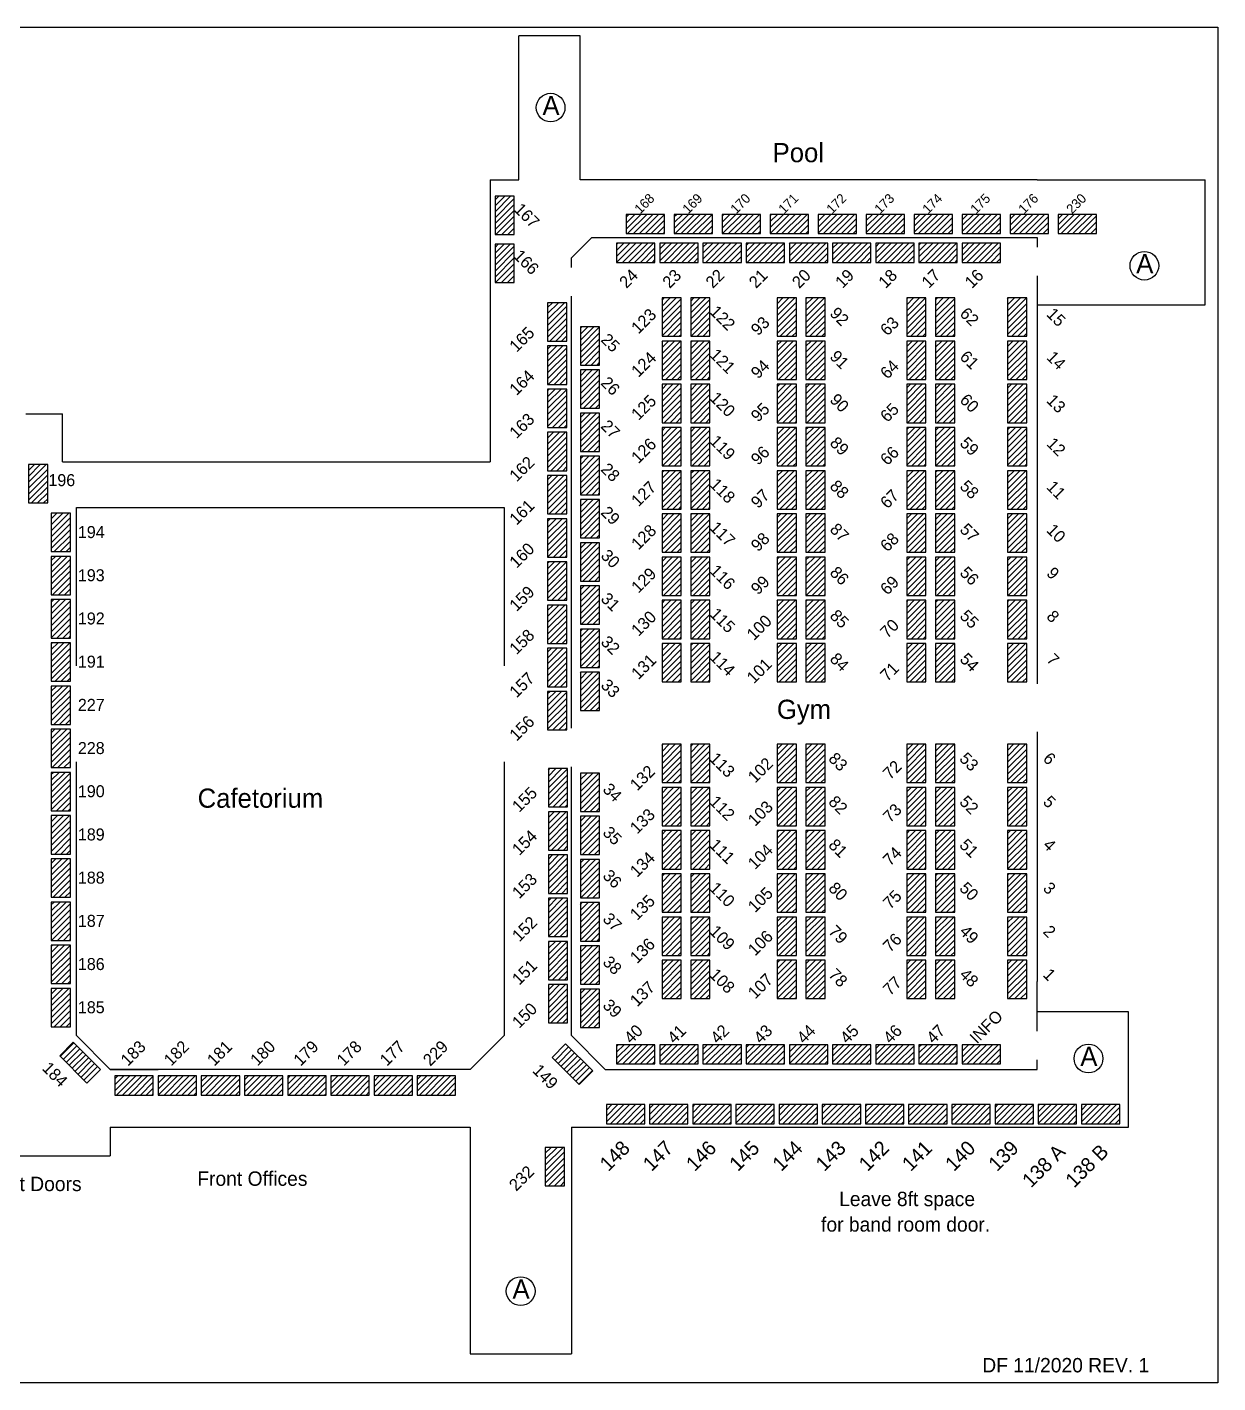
# Model space of a CAD drawing. Header units: feet. Extents: x 365 to 821, y 46 to 329.
# Drawn here: x 572.8 to 821, y 46.4 to 328.9 of the extents above; entities that cross this region are included whole.
import ezdxf

# ---------------------------------------------------------------- set-up
doc = ezdxf.new("R2010")
doc.units = ezdxf.units.FT
doc.header["$MEASUREMENT"] = 0
for name, color, linetype in [("8'x6' Tables", 1, 'Continuous'), ('Notes', 1, 'Continuous'), ('Table Numbers', 7, 'Continuous')]:
    doc.layers.add(name, color=color, linetype=linetype)
doc.styles.get("Standard").update_dxf_attribs({"font": 'txt', "height": 0.2})

msp = doc.modelspace()

# ---------------------------------------------------------------- hatches: boundary and pattern name
at = {"layer": "8'x6' Tables", "linetype": 'ByBlock'}
h = msp.add_hatch(dxfattribs=at)
h.set_pattern_fill('ANSI31', color=256, scale=7, style=0)
h.paths.add_polyline_path([(674.34, 285.7), (674.34, 293.7), (670.34, 293.7), (670.34, 285.7)])
h = msp.add_hatch(dxfattribs=at)
h.set_pattern_fill('ANSI31', color=256, scale=7, style=0)
h.paths.add_polyline_path([(697.68, 285.9), (705.68, 285.9), (705.68, 289.9), (697.68, 289.9)])
h.paths.add_polyline_path([(715.68, 289.9), (707.68, 289.9), (707.68, 285.9), (715.68, 285.9)])
h.paths.add_polyline_path([(725.68, 289.9), (717.68, 289.9), (717.68, 285.9), (725.68, 285.9)])
h.paths.add_polyline_path([(735.68, 289.9), (727.68, 289.9), (727.68, 285.9), (735.68, 285.9)])
h.paths.add_polyline_path([(745.68, 289.9), (737.68, 289.9), (737.68, 285.9), (745.68, 285.9)])
h.paths.add_polyline_path([(755.68, 289.9), (747.68, 289.9), (747.68, 285.9), (755.68, 285.9)])
h.paths.add_polyline_path([(765.68, 289.9), (757.68, 289.9), (757.68, 285.9), (765.68, 285.9)])
h.paths.add_polyline_path([(775.68, 289.9), (767.68, 289.9), (767.68, 285.9), (775.68, 285.9)])
h.paths.add_polyline_path([(785.68, 289.9), (777.68, 289.9), (777.68, 285.9), (785.68, 285.9)])
h.paths.add_polyline_path([(795.68, 289.9), (787.68, 289.9), (787.68, 285.9), (795.68, 285.9)])
h = msp.add_hatch(dxfattribs=at)
h.set_pattern_fill('ANSI31', color=256, scale=7, style=0)
h.paths.add_polyline_path([(674.34, 283.7), (670.34, 283.7), (670.34, 275.7), (674.34, 275.7)])
h = msp.add_hatch(dxfattribs=at)
h.set_pattern_fill('ANSI31', color=256, scale=7, style=0)
h.paths.add_polyline_path([(739.68, 279.9), (739.68, 283.9), (731.68, 283.9), (731.68, 279.9)])
h.paths.add_polyline_path([(713.68, 283.9), (713.68, 279.9), (721.68, 279.9), (721.68, 283.9)])
h.paths.add_polyline_path([(775.68, 279.9), (775.68, 283.9), (767.68, 283.9), (767.68, 279.9)])
h.paths.add_polyline_path([(749.68, 279.9), (757.68, 279.9), (757.68, 283.9), (749.68, 283.9)])
h.paths.add_polyline_path([(722.68, 279.9), (730.68, 279.9), (730.68, 283.9), (722.68, 283.9)])
h.paths.add_polyline_path([(740.68, 279.9), (748.68, 279.9), (748.68, 283.9), (740.68, 283.9)])
h.paths.add_polyline_path([(704.68, 279.9), (712.68, 279.9), (712.68, 283.9), (704.68, 283.9)])
h.paths.add_polyline_path([(703.68, 279.9), (703.68, 283.9), (695.68, 283.9), (695.68, 279.9)])
h.paths.add_polyline_path([(766.68, 279.9), (766.68, 283.9), (758.68, 283.9), (758.68, 279.9)])
h = msp.add_hatch(dxfattribs=at)
h.set_pattern_fill('ANSI31', color=256, scale=7, style=0)
h.paths.add_polyline_path([(685.46, 166.44), (685.46, 174.44), (681.46, 174.44), (681.46, 166.44)])
h.paths.add_polyline_path([(681.46, 130.44), (685.46, 130.44), (685.46, 138.44), (681.46, 138.44)])
h.paths.add_polyline_path([(681.46, 121.44), (685.46, 121.44), (685.46, 129.44), (681.46, 129.44)])
h.paths.add_polyline_path([(681.46, 148.44), (685.46, 148.44), (685.46, 156.44), (681.46, 156.44)])
h.paths.add_polyline_path([(681.46, 157.44), (685.46, 157.44), (685.46, 165.44), (681.46, 165.44)])
h.paths.add_polyline_path([(681.46, 139.44), (685.46, 139.44), (685.46, 147.44), (681.46, 147.44)])
h.paths.add_polyline_path([(681.31, 253.49), (681.31, 245.49), (685.31, 245.49), (685.31, 253.49)])
h.paths.add_polyline_path([(681.31, 199.49), (681.31, 191.49), (685.31, 191.49), (685.31, 199.49)])
h.paths.add_polyline_path([(681.31, 190.49), (681.31, 182.49), (685.31, 182.49), (685.31, 190.49)])
h.paths.add_polyline_path([(681.31, 226.49), (681.31, 218.49), (685.31, 218.49), (685.31, 226.49)])
h.paths.add_polyline_path([(681.31, 217.49), (681.31, 209.49), (685.31, 209.49), (685.31, 217.49)])
h.paths.add_polyline_path([(681.31, 208.49), (681.31, 200.49), (685.31, 200.49), (685.31, 208.49)])
h.paths.add_polyline_path([(681.31, 235.49), (681.31, 227.49), (685.31, 227.49), (685.31, 235.49)])
h.paths.add_polyline_path([(681.31, 244.49), (681.31, 236.49), (685.31, 236.49), (685.31, 244.49)])
h.paths.add_polyline_path([(681.31, 262.49), (681.31, 254.49), (685.31, 254.49), (685.31, 262.49)])
h.paths.add_polyline_path([(685.31, 271.49), (681.31, 271.49), (681.31, 263.49), (685.31, 263.49)])
h = msp.add_hatch(dxfattribs=at)
h.set_pattern_fill('ANSI31', color=256, scale=7, style=0)
h.paths.add_polyline_path([(692.14, 194.5), (688.14, 194.5), (688.14, 186.5), (692.14, 186.5)])
h.paths.add_polyline_path([(692.14, 222.5), (692.14, 230.5), (688.14, 230.5), (688.14, 222.5)])
h.paths.add_polyline_path([(692.14, 239.5), (688.14, 239.5), (688.14, 231.5), (692.14, 231.5)])
h.paths.add_polyline_path([(688.14, 213.5), (692.14, 213.5), (692.14, 221.5), (688.14, 221.5)])
h.paths.add_polyline_path([(692.14, 203.5), (688.14, 203.5), (688.14, 195.5), (692.14, 195.5)])
h.paths.add_polyline_path([(692.14, 204.5), (692.14, 212.5), (688.14, 212.5), (688.14, 204.5)])
h.paths.add_polyline_path([(692.14, 257.5), (688.14, 257.5), (688.14, 249.5), (692.14, 249.5)])
h.paths.add_polyline_path([(688.14, 266.5), (688.14, 258.5), (692.14, 258.5), (692.14, 266.5)])
h.paths.add_polyline_path([(692.14, 248.5), (688.14, 248.5), (688.14, 240.5), (692.14, 240.5)])
h.paths.add_polyline_path([(739.14, 192.5), (739.14, 200.5), (735.14, 200.5), (735.14, 192.5)])
h.paths.add_polyline_path([(739.14, 210.5), (739.14, 218.5), (735.14, 218.5), (735.14, 210.5)])
h.paths.add_polyline_path([(733.14, 210.5), (733.14, 218.5), (729.14, 218.5), (729.14, 210.5)])
h.paths.add_polyline_path([(735.14, 209.5), (735.14, 201.5), (739.14, 201.5), (739.14, 209.5)])
h.paths.add_polyline_path([(733.14, 254.5), (729.14, 254.5), (729.14, 246.5), (733.14, 246.5)])
h.paths.add_polyline_path([(739.14, 263.5), (735.14, 263.5), (735.14, 255.5), (739.14, 255.5)])
h.paths.add_polyline_path([(733.14, 264.5), (733.14, 272.5), (729.14, 272.5), (729.14, 264.5)])
h.paths.add_polyline_path([(739.14, 245.5), (735.14, 245.5), (735.14, 237.5), (739.14, 237.5)])
h.paths.add_polyline_path([(739.14, 228.5), (739.14, 236.5), (735.14, 236.5), (735.14, 228.5)])
h.paths.add_polyline_path([(735.14, 246.5), (739.14, 246.5), (739.14, 254.5), (735.14, 254.5)])
h.paths.add_polyline_path([(729.14, 255.5), (733.14, 255.5), (733.14, 263.5), (729.14, 263.5)])
h.paths.add_polyline_path([(733.14, 192.5), (733.14, 200.5), (729.14, 200.5), (729.14, 192.5)])
h.paths.add_polyline_path([(735.14, 219.5), (739.14, 219.5), (739.14, 227.5), (735.14, 227.5)])
h.paths.add_polyline_path([(733.14, 245.5), (729.14, 245.5), (729.14, 237.5), (733.14, 237.5)])
h.paths.add_polyline_path([(729.14, 209.5), (729.14, 201.5), (733.14, 201.5), (733.14, 209.5)])
h.paths.add_polyline_path([(739.14, 264.5), (739.14, 272.5), (735.14, 272.5), (735.14, 264.5)])
h.paths.add_polyline_path([(729.14, 236.5), (729.14, 228.5), (733.14, 228.5), (733.14, 236.5)])
h.paths.add_polyline_path([(729.14, 219.5), (733.14, 219.5), (733.14, 227.5), (729.14, 227.5)])
h.paths.add_polyline_path([(715.14, 192.5), (715.14, 200.5), (711.14, 200.5), (711.14, 192.5)])
h.paths.add_polyline_path([(715.14, 210.5), (715.14, 218.5), (711.14, 218.5), (711.14, 210.5)])
h.paths.add_polyline_path([(709.14, 210.5), (709.14, 218.5), (705.14, 218.5), (705.14, 210.5)])
h.paths.add_polyline_path([(711.14, 209.5), (711.14, 201.5), (715.14, 201.5), (715.14, 209.5)])
h.paths.add_polyline_path([(709.14, 254.5), (705.14, 254.5), (705.14, 246.5), (709.14, 246.5)])
h.paths.add_polyline_path([(715.14, 263.5), (711.14, 263.5), (711.14, 255.5), (715.14, 255.5)])
h.paths.add_polyline_path([(709.14, 264.5), (709.14, 272.5), (705.14, 272.5), (705.14, 264.5)])
h.paths.add_polyline_path([(715.14, 245.5), (711.14, 245.5), (711.14, 237.5), (715.14, 237.5)])
h.paths.add_polyline_path([(715.14, 228.5), (715.14, 236.5), (711.14, 236.5), (711.14, 228.5)])
h.paths.add_polyline_path([(711.14, 246.5), (715.14, 246.5), (715.14, 254.5), (711.14, 254.5)])
h.paths.add_polyline_path([(705.14, 255.5), (709.14, 255.5), (709.14, 263.5), (705.14, 263.5)])
h.paths.add_polyline_path([(709.14, 192.5), (709.14, 200.5), (705.14, 200.5), (705.14, 192.5)])
h.paths.add_polyline_path([(711.14, 219.5), (715.14, 219.5), (715.14, 227.5), (711.14, 227.5)])
h.paths.add_polyline_path([(709.14, 245.5), (705.14, 245.5), (705.14, 237.5), (709.14, 237.5)])
h.paths.add_polyline_path([(705.14, 209.5), (705.14, 201.5), (709.14, 201.5), (709.14, 209.5)])
h.paths.add_polyline_path([(715.14, 264.5), (715.14, 272.5), (711.14, 272.5), (711.14, 264.5)])
h.paths.add_polyline_path([(705.14, 236.5), (705.14, 228.5), (709.14, 228.5), (709.14, 236.5)])
h.paths.add_polyline_path([(705.14, 219.5), (709.14, 219.5), (709.14, 227.5), (705.14, 227.5)])
h = msp.add_hatch(dxfattribs=at)
h.set_pattern_fill('ANSI31', color=256, scale=7, style=0)
h.paths.add_polyline_path([(781.14, 134.5), (777.14, 134.5), (777.14, 126.5), (781.14, 126.5)])
h.paths.add_polyline_path([(781.14, 135.5), (781.14, 143.5), (777.14, 143.5), (777.14, 135.5)])
h.paths.add_polyline_path([(781.14, 144.5), (781.14, 152.5), (777.14, 152.5), (777.14, 144.5)])
h.paths.add_polyline_path([(781.14, 153.5), (781.14, 161.5), (777.14, 161.5), (777.14, 153.5)])
h.paths.add_polyline_path([(781.14, 162.5), (781.14, 170.5), (777.14, 170.5), (777.14, 162.5)])
h.paths.add_polyline_path([(781.14, 171.5), (781.14, 179.5), (777.14, 179.5), (777.14, 171.5)])
h.paths.add_polyline_path([(781.14, 200.5), (777.14, 200.5), (777.14, 192.5), (781.14, 192.5)])
h.paths.add_polyline_path([(777.14, 201.5), (781.14, 201.5), (781.14, 209.5), (777.14, 209.5)])
h.paths.add_polyline_path([(777.14, 210.5), (781.14, 210.5), (781.14, 218.5), (777.14, 218.5)])
h.paths.add_polyline_path([(777.14, 219.5), (781.14, 219.5), (781.14, 227.5), (777.14, 227.5)])
h.paths.add_polyline_path([(777.14, 228.5), (781.14, 228.5), (781.14, 236.5), (777.14, 236.5)])
h.paths.add_polyline_path([(777.14, 237.5), (781.14, 237.5), (781.14, 245.5), (777.14, 245.5)])
h.paths.add_polyline_path([(777.14, 246.5), (781.14, 246.5), (781.14, 254.5), (777.14, 254.5)])
h.paths.add_polyline_path([(777.14, 255.5), (781.14, 255.5), (781.14, 263.5), (777.14, 263.5)])
h.paths.add_polyline_path([(777.14, 264.5), (781.14, 264.5), (781.14, 272.5), (777.14, 272.5)])
h.paths.add_polyline_path([(762.14, 143.5), (762.14, 135.5), (766.14, 135.5), (766.14, 143.5)])
h.paths.add_polyline_path([(766.14, 126.5), (766.14, 134.5), (762.14, 134.5), (762.14, 126.5)])
h.paths.add_polyline_path([(762.14, 170.5), (762.14, 162.5), (766.14, 162.5), (766.14, 170.5)])
h.paths.add_polyline_path([(762.14, 153.5), (766.14, 153.5), (766.14, 161.5), (762.14, 161.5)])
h.paths.add_polyline_path([(766.14, 171.5), (766.14, 179.5), (762.14, 179.5), (762.14, 171.5)])
h.paths.add_polyline_path([(762.14, 144.5), (766.14, 144.5), (766.14, 152.5), (762.14, 152.5)])
h.paths.add_polyline_path([(760.14, 161.5), (756.14, 161.5), (756.14, 153.5), (760.14, 153.5)])
h.paths.add_polyline_path([(756.14, 170.5), (756.14, 162.5), (760.14, 162.5), (760.14, 170.5)])
h.paths.add_polyline_path([(760.14, 143.5), (756.14, 143.5), (756.14, 135.5), (760.14, 135.5)])
h.paths.add_polyline_path([(756.14, 126.5), (760.14, 126.5), (760.14, 134.5), (756.14, 134.5)])
h.paths.add_polyline_path([(756.14, 152.5), (756.14, 144.5), (760.14, 144.5), (760.14, 152.5)])
h.paths.add_polyline_path([(760.14, 171.5), (760.14, 179.5), (756.14, 179.5), (756.14, 171.5)])
h.paths.add_polyline_path([(762.14, 227.5), (762.14, 219.5), (766.14, 219.5), (766.14, 227.5)])
h.paths.add_polyline_path([(766.14, 236.5), (762.14, 236.5), (762.14, 228.5), (766.14, 228.5)])
h.paths.add_polyline_path([(766.14, 200.5), (762.14, 200.5), (762.14, 192.5), (766.14, 192.5)])
h.paths.add_polyline_path([(766.14, 218.5), (762.14, 218.5), (762.14, 210.5), (766.14, 210.5)])
h.paths.add_polyline_path([(762.14, 245.5), (762.14, 237.5), (766.14, 237.5), (766.14, 245.5)])
h.paths.add_polyline_path([(762.14, 201.5), (766.14, 201.5), (766.14, 209.5), (762.14, 209.5)])
h.paths.add_polyline_path([(762.14, 254.5), (762.14, 246.5), (766.14, 246.5), (766.14, 254.5)])
h.paths.add_polyline_path([(762.14, 272.5), (762.14, 264.5), (766.14, 264.5), (766.14, 272.5)])
h.paths.add_polyline_path([(762.14, 263.5), (762.14, 255.5), (766.14, 255.5), (766.14, 263.5)])
h.paths.add_polyline_path([(756.14, 227.5), (756.14, 219.5), (760.14, 219.5), (760.14, 227.5)])
h.paths.add_polyline_path([(760.14, 236.5), (756.14, 236.5), (756.14, 228.5), (760.14, 228.5)])
h.paths.add_polyline_path([(760.14, 200.5), (756.14, 200.5), (756.14, 192.5), (760.14, 192.5)])
h.paths.add_polyline_path([(760.14, 218.5), (756.14, 218.5), (756.14, 210.5), (760.14, 210.5)])
h.paths.add_polyline_path([(756.14, 245.5), (756.14, 237.5), (760.14, 237.5), (760.14, 245.5)])
h.paths.add_polyline_path([(756.14, 201.5), (760.14, 201.5), (760.14, 209.5), (756.14, 209.5)])
h.paths.add_polyline_path([(756.14, 254.5), (756.14, 246.5), (760.14, 246.5), (760.14, 254.5)])
h.paths.add_polyline_path([(756.14, 272.5), (756.14, 264.5), (760.14, 264.5), (760.14, 272.5)])
h.paths.add_polyline_path([(756.14, 263.5), (756.14, 255.5), (760.14, 255.5), (760.14, 263.5)])
h = msp.add_hatch(dxfattribs=at)
h.set_pattern_fill('ANSI31', color=256, scale=7, style=0)
h.paths.add_polyline_path([(533.5, 221.13), (533.5, 213.13), (537.5, 213.13), (537.5, 221.13)])
h.paths.add_polyline_path([(537.5, 212.13), (533.5, 212.13), (533.5, 204.13), (537.5, 204.13)])
h.paths.add_polyline_path([(537.5, 158.13), (533.5, 158.13), (533.5, 150.13), (537.5, 150.13)])
h.paths.add_polyline_path([(537.5, 194.13), (533.5, 194.13), (533.5, 186.13), (537.5, 186.13)])
h.paths.add_polyline_path([(537.5, 176.13), (533.5, 176.13), (533.5, 168.13), (537.5, 168.13)])
h.paths.add_polyline_path([(537.5, 167.13), (533.5, 167.13), (533.5, 159.13), (537.5, 159.13)])
h.paths.add_polyline_path([(537.5, 203.13), (533.5, 203.13), (533.5, 195.13), (537.5, 195.13)])
h.paths.add_polyline_path([(537.5, 185.13), (533.5, 185.13), (533.5, 177.13), (537.5, 177.13)])
h.paths.add_polyline_path([(561.67, 191.12), (561.67, 199.12), (557.67, 199.12), (557.67, 191.12)])
h.paths.add_polyline_path([(554.9, 199.12), (550.9, 199.12), (550.9, 191.12), (554.9, 191.12)])
h.paths.add_polyline_path([(559.17, 136.97), (562, 139.79), (556.34, 145.45), (553.51, 142.62)])
h.paths.add_polyline_path([(554.9, 181.12), (550.9, 181.12), (550.9, 173.12), (554.9, 173.12)])
h.paths.add_polyline_path([(554.9, 190.12), (550.9, 190.12), (550.9, 182.12), (554.9, 182.12)])
h.paths.add_polyline_path([(554.9, 172.12), (550.9, 172.12), (550.9, 164.12), (554.9, 164.12)])
h.paths.add_polyline_path([(561.67, 181.12), (557.67, 181.12), (557.67, 173.12), (561.67, 173.12)])
h.paths.add_polyline_path([(557.67, 182.12), (561.67, 182.12), (561.67, 190.12), (557.67, 190.12)])
h.paths.add_polyline_path([(557.67, 155.12), (561.67, 155.12), (561.67, 163.12), (557.67, 163.12)])
h.paths.add_polyline_path([(557.67, 172.12), (557.67, 164.12), (561.67, 164.12), (561.67, 172.12)])
h.paths.add_polyline_path([(554.9, 163.12), (550.9, 163.12), (550.9, 155.12), (554.9, 155.12)])
h.paths.add_polyline_path([(561.67, 217.12), (557.67, 217.12), (557.67, 209.12), (561.67, 209.12)])
h.paths.add_polyline_path([(554.9, 217.12), (550.9, 217.12), (550.9, 209.12), (554.9, 209.12)])
h.paths.add_polyline_path([(557.67, 200.12), (561.67, 200.12), (561.67, 208.12), (557.67, 208.12)])
h.paths.add_polyline_path([(554.9, 208.12), (550.9, 208.12), (550.9, 200.12), (554.9, 200.12)])
h.paths.add_polyline_path([(577.88, 137.63), (577.88, 129.63), (581.88, 129.63), (581.88, 137.63)])
h.paths.add_polyline_path([(577.88, 128.63), (577.88, 120.63), (581.88, 120.63), (581.88, 128.63)])
h.paths.add_polyline_path([(577.88, 191.63), (577.88, 183.63), (581.88, 183.63), (581.88, 191.63)])
h.paths.add_polyline_path([(577.88, 173.63), (577.88, 165.63), (581.88, 165.63), (581.88, 173.63)])
h.paths.add_polyline_path([(577.88, 164.63), (577.88, 156.63), (581.88, 156.63), (581.88, 164.63)])
h.paths.add_polyline_path([(577.88, 182.63), (577.88, 174.63), (581.88, 174.63), (581.88, 182.63)])
h.paths.add_polyline_path([(577.88, 146.63), (577.88, 138.63), (581.88, 138.63), (581.88, 146.63)])
h.paths.add_polyline_path([(577.88, 155.63), (577.88, 147.63), (581.88, 147.63), (581.88, 155.63)])
h.paths.add_polyline_path([(577.88, 200.63), (577.88, 192.63), (581.88, 192.63), (581.88, 200.63)])
h.paths.add_polyline_path([(581.88, 219.63), (581.88, 227.63), (577.88, 227.63), (577.88, 219.63)])
h.paths.add_polyline_path([(577.88, 209.63), (577.88, 201.63), (581.88, 201.63), (581.88, 209.63)])
h.paths.add_polyline_path([(577.88, 218.63), (577.88, 210.63), (581.88, 210.63), (581.88, 218.63)])
h.paths.add_polyline_path([(577.14, 229.77), (577.14, 237.77), (573.14, 237.77), (573.14, 229.77)])
h.paths.add_polyline_path([(568.91, 223.88), (568.91, 227.88), (560.91, 227.88), (560.91, 223.88)])
h.paths.add_polyline_path([(548.91, 223.88), (556.91, 223.88), (556.91, 227.88), (548.91, 227.88)])
h.paths.add_polyline_path([(559.24, 113.58), (559.24, 105.58), (563.24, 105.58), (563.24, 113.58)])
h.paths.add_polyline_path([(563.24, 114.58), (563.24, 122.58), (559.24, 122.58), (559.24, 114.58)])
h.paths.add_polyline_path([(559.24, 96.58), (563.24, 96.58), (563.24, 104.58), (559.24, 104.58)])
h.paths.add_polyline_path([(559.24, 131.58), (559.24, 123.58), (563.24, 123.58), (563.24, 131.58)])
h.paths.add_polyline_path([(579.63, 114.58), (585.29, 108.92), (588.12, 111.75), (582.46, 117.41)])
h.paths.add_polyline_path([(599.14, 106.41), (599.14, 110.41), (591.14, 110.41), (591.14, 106.41)])
h.paths.add_polyline_path([(653.14, 110.41), (645.14, 110.41), (645.14, 106.41), (653.14, 106.41)])
h.paths.add_polyline_path([(617.14, 110.41), (609.14, 110.41), (609.14, 106.41), (617.14, 106.41)])
h.paths.add_polyline_path([(644.14, 110.41), (636.14, 110.41), (636.14, 106.41), (644.14, 106.41)])
h.paths.add_polyline_path([(626.14, 110.41), (618.14, 110.41), (618.14, 106.41), (626.14, 106.41)])
h.paths.add_polyline_path([(635.14, 110.41), (627.14, 110.41), (627.14, 106.41), (635.14, 106.41)])
h.paths.add_polyline_path([(608.14, 110.41), (600.14, 110.41), (600.14, 106.41), (608.14, 106.41)])
h.paths.add_polyline_path([(662.14, 110.41), (654.14, 110.41), (654.14, 106.41), (662.14, 106.41)])
h.paths.add_polyline_path([(559.24, 114.58), (563.24, 114.58), (563.24, 122.58), (559.24, 122.58)], flags=16)
h.paths.add_polyline_path([(563.24, 123.58), (563.24, 131.58), (559.24, 131.58), (559.24, 123.58)], flags=16)
h = msp.add_hatch(dxfattribs=at)
h.set_pattern_fill('ANSI31', color=256, scale=7, style=0)
h.paths.add_polyline_path([(692.14, 146.5), (688.14, 146.5), (688.14, 138.5), (692.14, 138.5)])
h.paths.add_polyline_path([(692.14, 165.5), (692.14, 173.5), (688.14, 173.5), (688.14, 165.5)])
h.paths.add_polyline_path([(688.14, 147.5), (692.14, 147.5), (692.14, 155.5), (688.14, 155.5)])
h.paths.add_polyline_path([(692.14, 120.5), (692.14, 128.5), (688.14, 128.5), (688.14, 120.5)])
h.paths.add_polyline_path([(692.14, 164.5), (688.14, 164.5), (688.14, 156.5), (692.14, 156.5)])
h.paths.add_polyline_path([(692.14, 137.5), (688.14, 137.5), (688.14, 129.5), (692.14, 129.5)])
h.paths.add_polyline_path([(735.14, 171.5), (739.14, 171.5), (739.14, 179.5), (735.14, 179.5)])
h.paths.add_polyline_path([(739.14, 170.5), (735.14, 170.5), (735.14, 162.5), (739.14, 162.5)])
h.paths.add_polyline_path([(739.14, 152.5), (735.14, 152.5), (735.14, 144.5), (739.14, 144.5)])
h.paths.add_polyline_path([(739.14, 134.5), (735.14, 134.5), (735.14, 126.5), (739.14, 126.5)])
h.paths.add_polyline_path([(733.14, 126.5), (733.14, 134.5), (729.14, 134.5), (729.14, 126.5)])
h.paths.add_polyline_path([(733.14, 170.5), (729.14, 170.5), (729.14, 162.5), (733.14, 162.5)])
h.paths.add_polyline_path([(729.14, 153.5), (733.14, 153.5), (733.14, 161.5), (729.14, 161.5)])
h.paths.add_polyline_path([(729.14, 135.5), (733.14, 135.5), (733.14, 143.5), (729.14, 143.5)])
h.paths.add_polyline_path([(733.14, 144.5), (733.14, 152.5), (729.14, 152.5), (729.14, 144.5)])
h.paths.add_polyline_path([(735.14, 143.5), (735.14, 135.5), (739.14, 135.5), (739.14, 143.5)])
h.paths.add_polyline_path([(729.14, 171.5), (733.14, 171.5), (733.14, 179.5), (729.14, 179.5)])
h.paths.add_polyline_path([(739.14, 161.5), (735.14, 161.5), (735.14, 153.5), (739.14, 153.5)])
h.paths.add_polyline_path([(711.14, 171.5), (715.14, 171.5), (715.14, 179.5), (711.14, 179.5)])
h.paths.add_polyline_path([(715.14, 170.5), (711.14, 170.5), (711.14, 162.5), (715.14, 162.5)])
h.paths.add_polyline_path([(715.14, 152.5), (711.14, 152.5), (711.14, 144.5), (715.14, 144.5)])
h.paths.add_polyline_path([(715.14, 134.5), (711.14, 134.5), (711.14, 126.5), (715.14, 126.5)])
h.paths.add_polyline_path([(709.14, 126.5), (709.14, 134.5), (705.14, 134.5), (705.14, 126.5)])
h.paths.add_polyline_path([(709.14, 170.5), (705.14, 170.5), (705.14, 162.5), (709.14, 162.5)])
h.paths.add_polyline_path([(705.14, 153.5), (709.14, 153.5), (709.14, 161.5), (705.14, 161.5)])
h.paths.add_polyline_path([(705.14, 135.5), (709.14, 135.5), (709.14, 143.5), (705.14, 143.5)])
h.paths.add_polyline_path([(709.14, 144.5), (709.14, 152.5), (705.14, 152.5), (705.14, 144.5)])
h.paths.add_polyline_path([(711.14, 143.5), (711.14, 135.5), (715.14, 135.5), (715.14, 143.5)])
h.paths.add_polyline_path([(705.14, 171.5), (709.14, 171.5), (709.14, 179.5), (705.14, 179.5)])
h.paths.add_polyline_path([(715.14, 161.5), (711.14, 161.5), (711.14, 153.5), (715.14, 153.5)])
h = msp.add_hatch(dxfattribs=at)
h.set_pattern_fill('ANSI31', color=256, scale=7, style=0)
h.paths.add_polyline_path([(687.87, 108.6), (690.7, 111.43), (685.05, 117.09), (682.22, 114.26)])
h.paths.add_polyline_path([(693.54, 100.43), (701.54, 100.43), (701.54, 104.43), (693.54, 104.43)])
h.paths.add_polyline_path([(702.54, 104.43), (702.54, 100.43), (710.54, 100.43), (710.54, 104.43)])
h.paths.add_polyline_path([(711.54, 104.43), (711.54, 100.43), (719.54, 100.43), (719.54, 104.43)])
h.paths.add_polyline_path([(720.54, 104.43), (720.54, 100.43), (728.54, 100.43), (728.54, 104.43)])
h.paths.add_polyline_path([(729.54, 104.43), (729.54, 100.43), (737.54, 100.43), (737.54, 104.43)])
h.paths.add_polyline_path([(738.54, 104.43), (738.54, 100.43), (746.54, 100.43), (746.54, 104.43)])
h.paths.add_polyline_path([(747.54, 104.43), (747.54, 100.43), (755.54, 100.43), (755.54, 104.43)])
h.paths.add_polyline_path([(756.54, 104.43), (756.54, 100.43), (764.54, 100.43), (764.54, 104.43)])
h.paths.add_polyline_path([(765.54, 104.43), (765.54, 100.43), (773.54, 100.43), (773.54, 104.43)])
h.paths.add_polyline_path([(774.54, 104.43), (774.54, 100.43), (782.54, 100.43), (782.54, 104.43)])
h.paths.add_polyline_path([(783.54, 104.43), (783.54, 100.43), (791.54, 100.43), (791.54, 104.43)])
h.paths.add_polyline_path([(792.54, 104.43), (792.54, 100.43), (800.54, 100.43), (800.54, 104.43)])
h.paths.add_polyline_path([(775.68, 116.9), (767.68, 116.9), (767.68, 112.9), (775.68, 112.9)])
h.paths.add_polyline_path([(758.68, 112.9), (766.68, 112.9), (766.68, 116.9), (758.68, 116.9)])
h.paths.add_polyline_path([(749.68, 112.9), (757.68, 112.9), (757.68, 116.9), (749.68, 116.9)])
h.paths.add_polyline_path([(740.68, 112.9), (748.68, 112.9), (748.68, 116.9), (740.68, 116.9)])
h.paths.add_polyline_path([(731.68, 112.9), (739.68, 112.9), (739.68, 116.9), (731.68, 116.9)])
h.paths.add_polyline_path([(722.68, 112.9), (730.68, 112.9), (730.68, 116.9), (722.68, 116.9)])
h.paths.add_polyline_path([(713.68, 112.9), (721.68, 112.9), (721.68, 116.9), (713.68, 116.9)])
h.paths.add_polyline_path([(704.68, 112.9), (712.68, 112.9), (712.68, 116.9), (704.68, 116.9)])
h.paths.add_polyline_path([(695.68, 112.9), (703.68, 112.9), (703.68, 116.9), (695.68, 116.9)])
h.paths.add_polyline_path([(680.82, 87.51), (684.82, 87.51), (684.82, 95.51), (680.82, 95.51)])
edge = h.paths.add_edge_path()
edge.add_line((783.33, 99.75), (802.33, 99.75))
edge = h.paths.add_edge_path(flags=17)
edge.add_line((783.33, 99.75), (802.33, 99.75))

# ---------------------------------------------------------------- linework, layer by layer
for p, q in [((675.33, 297.07), (675.33, 327.07)), ((688.11, 327.07), (675.33, 327.07)), ((688.11, 297.07), (688.11, 327.07)), ((669.33, 297.07), (675.33, 297.07)), ((669.33, 297.07), (669.33, 238.33)), ((783.33, 297.07), (688.11, 297.07)), ((783.33, 297.07), (818.33, 297.07)), ((818.33, 271.07), (818.33, 297.07)), ((686.25, 280.83), (690.5, 285.07)), ((690.5, 285.07), (783.33, 285.07)), ((783.33, 285.07), (783.33, 283.07)), ((686.25, 278.83), (686.25, 280.83)), ((783.33, 277.07), (783.33, 192.07)), ((686.25, 182.83), (686.25, 272.83)), ((783.33, 271.07), (818.33, 271.07)), ((572.54, 248.33), (580.18, 248.33)), ((580.18, 238.33), (580.18, 248.33)), ((580.18, 238.33), (669.33, 238.33)), ((583.11, 195.83), (583.11, 228.83)), ((583.11, 228.83), (672.25, 228.83)), ((672.25, 228.83), (672.25, 195.83)), ((783.33, 182.07), (783.33, 130.07)), ((583.11, 118.83), (583.11, 175.83)), ((672.25, 175.83), (672.25, 118.83)), ((686.25, 118.83), (686.25, 174.83)), ((783.33, 119.75), (783.33, 130.07)), ((802.33, 123.75), (783.33, 123.75)), ((802.33, 99.75), (802.33, 123.75)), ((590.18, 111.75), (583.11, 118.83)), ((672.25, 118.83), (665.18, 111.75)), ((686.25, 118.83), (693.33, 111.75)), ((783.33, 111.75), (783.33, 113.75)), ((590.18, 111.75), (600.18, 111.75)), ((665.18, 111.75), (590.18, 111.75)), ((693.33, 111.75), (783.33, 111.75)), ((590.18, 99.75), (665.18, 99.75)), ((590.18, 99.75), (590.18, 93.75)), ((665.18, 99.75), (665.18, 52.49)), ((686.25, 99.75), (783.33, 99.75)), ((686.25, 99.75), (686.25, 52.49)), ((783.33, 99.75), (802.33, 99.75)), ((558.18, 93.75), (590.18, 93.75)), ((665.18, 52.49), (686.25, 52.49))]:
    msp.add_line(p, q)
at = {"linetype": 'ByBlock'}
msp.add_lwpolyline([(365.25, 46.44), (365.25, 328.92), (820.98, 328.92), (820.98, 46.44)], close=True, dxfattribs=at)
at = {"layer": "8'x6' Tables"}
for points in [[(674.34, 285.7), (674.34, 293.7), (670.34, 293.7), (670.34, 285.7)], [(697.68, 285.9), (705.68, 285.9), (705.68, 289.9), (697.68, 289.9)], [(715.68, 289.9), (707.68, 289.9), (707.68, 285.9), (715.68, 285.9)], [(725.68, 289.9), (717.68, 289.9), (717.68, 285.9), (725.68, 285.9)], [(735.68, 289.9), (727.68, 289.9), (727.68, 285.9), (735.68, 285.9)], [(745.68, 289.9), (737.68, 289.9), (737.68, 285.9), (745.68, 285.9)], [(755.68, 289.9), (747.68, 289.9), (747.68, 285.9), (755.68, 285.9)], [(765.68, 289.9), (757.68, 289.9), (757.68, 285.9), (765.68, 285.9)], [(775.68, 289.9), (767.68, 289.9), (767.68, 285.9), (775.68, 285.9)], [(785.68, 289.9), (777.68, 289.9), (777.68, 285.9), (785.68, 285.9)], [(795.68, 289.9), (787.68, 289.9), (787.68, 285.9), (795.68, 285.9)], [(674.34, 283.7), (670.34, 283.7), (670.34, 275.7), (674.34, 275.7)], [(703.68, 279.9), (703.68, 283.9), (695.68, 283.9), (695.68, 279.9)], [(704.68, 279.9), (712.68, 279.9), (712.68, 283.9), (704.68, 283.9)], [(713.68, 283.9), (713.68, 279.9), (721.68, 279.9), (721.68, 283.9)], [(722.68, 279.9), (730.68, 279.9), (730.68, 283.9), (722.68, 283.9)], [(739.68, 279.9), (739.68, 283.9), (731.68, 283.9), (731.68, 279.9)], [(740.68, 279.9), (748.68, 279.9), (748.68, 283.9), (740.68, 283.9)], [(749.68, 279.9), (757.68, 279.9), (757.68, 283.9), (749.68, 283.9)], [(766.68, 279.9), (766.68, 283.9), (758.68, 283.9), (758.68, 279.9)], [(775.68, 279.9), (775.68, 283.9), (767.68, 283.9), (767.68, 279.9)], [(685.31, 271.49), (681.31, 271.49), (681.31, 263.49), (685.31, 263.49)], [(709.14, 264.5), (709.14, 272.5), (705.14, 272.5), (705.14, 264.5)], [(715.14, 264.5), (715.14, 272.5), (711.14, 272.5), (711.14, 264.5)], [(733.14, 264.5), (733.14, 272.5), (729.14, 272.5), (729.14, 264.5)], [(739.14, 264.5), (739.14, 272.5), (735.14, 272.5), (735.14, 264.5)], [(756.14, 272.5), (756.14, 264.5), (760.14, 264.5), (760.14, 272.5)], [(762.14, 272.5), (762.14, 264.5), (766.14, 264.5), (766.14, 272.5)], [(777.14, 264.5), (781.14, 264.5), (781.14, 272.5), (777.14, 272.5)], [(688.14, 266.5), (688.14, 258.5), (692.14, 258.5), (692.14, 266.5)], [(705.14, 255.5), (709.14, 255.5), (709.14, 263.5), (705.14, 263.5)], [(715.14, 263.5), (711.14, 263.5), (711.14, 255.5), (715.14, 255.5)], [(729.14, 255.5), (733.14, 255.5), (733.14, 263.5), (729.14, 263.5)], [(739.14, 263.5), (735.14, 263.5), (735.14, 255.5), (739.14, 255.5)], [(756.14, 263.5), (756.14, 255.5), (760.14, 255.5), (760.14, 263.5)], [(762.14, 263.5), (762.14, 255.5), (766.14, 255.5), (766.14, 263.5)], [(777.14, 255.5), (781.14, 255.5), (781.14, 263.5), (777.14, 263.5)], [(681.31, 262.49), (681.31, 254.49), (685.31, 254.49), (685.31, 262.49)], [(692.14, 257.5), (688.14, 257.5), (688.14, 249.5), (692.14, 249.5)], [(709.14, 254.5), (705.14, 254.5), (705.14, 246.5), (709.14, 246.5)], [(711.14, 246.5), (715.14, 246.5), (715.14, 254.5), (711.14, 254.5)], [(733.14, 254.5), (729.14, 254.5), (729.14, 246.5), (733.14, 246.5)], [(735.14, 246.5), (739.14, 246.5), (739.14, 254.5), (735.14, 254.5)], [(756.14, 254.5), (756.14, 246.5), (760.14, 246.5), (760.14, 254.5)], [(762.14, 254.5), (762.14, 246.5), (766.14, 246.5), (766.14, 254.5)], [(777.14, 246.5), (781.14, 246.5), (781.14, 254.5), (777.14, 254.5)], [(681.31, 253.49), (681.31, 245.49), (685.31, 245.49), (685.31, 253.49)], [(692.14, 248.5), (688.14, 248.5), (688.14, 240.5), (692.14, 240.5)], [(681.31, 244.49), (681.31, 236.49), (685.31, 236.49), (685.31, 244.49)], [(709.14, 245.5), (705.14, 245.5), (705.14, 237.5), (709.14, 237.5)], [(715.14, 245.5), (711.14, 245.5), (711.14, 237.5), (715.14, 237.5)], [(733.14, 245.5), (729.14, 245.5), (729.14, 237.5), (733.14, 237.5)], [(739.14, 245.5), (735.14, 245.5), (735.14, 237.5), (739.14, 237.5)], [(756.14, 245.5), (756.14, 237.5), (760.14, 237.5), (760.14, 245.5)], [(762.14, 245.5), (762.14, 237.5), (766.14, 237.5), (766.14, 245.5)], [(777.14, 237.5), (781.14, 237.5), (781.14, 245.5), (777.14, 245.5)], [(577.14, 229.77), (577.14, 237.77), (573.14, 237.77), (573.14, 229.77)], [(692.14, 239.5), (688.14, 239.5), (688.14, 231.5), (692.14, 231.5)], [(681.31, 235.49), (681.31, 227.49), (685.31, 227.49), (685.31, 235.49)], [(705.14, 236.5), (705.14, 228.5), (709.14, 228.5), (709.14, 236.5)], [(715.14, 228.5), (715.14, 236.5), (711.14, 236.5), (711.14, 228.5)], [(729.14, 236.5), (729.14, 228.5), (733.14, 228.5), (733.14, 236.5)], [(739.14, 228.5), (739.14, 236.5), (735.14, 236.5), (735.14, 228.5)], [(760.14, 236.5), (756.14, 236.5), (756.14, 228.5), (760.14, 228.5)], [(766.14, 236.5), (762.14, 236.5), (762.14, 228.5), (766.14, 228.5)], [(777.14, 228.5), (781.14, 228.5), (781.14, 236.5), (777.14, 236.5)], [(692.14, 222.5), (692.14, 230.5), (688.14, 230.5), (688.14, 222.5)], [(581.88, 219.63), (581.88, 227.63), (577.88, 227.63), (577.88, 219.63)], [(681.31, 226.49), (681.31, 218.49), (685.31, 218.49), (685.31, 226.49)], [(705.14, 219.5), (709.14, 219.5), (709.14, 227.5), (705.14, 227.5)], [(711.14, 219.5), (715.14, 219.5), (715.14, 227.5), (711.14, 227.5)], [(729.14, 219.5), (733.14, 219.5), (733.14, 227.5), (729.14, 227.5)], [(735.14, 219.5), (739.14, 219.5), (739.14, 227.5), (735.14, 227.5)], [(756.14, 227.5), (756.14, 219.5), (760.14, 219.5), (760.14, 227.5)], [(762.14, 227.5), (762.14, 219.5), (766.14, 219.5), (766.14, 227.5)], [(777.14, 219.5), (781.14, 219.5), (781.14, 227.5), (777.14, 227.5)], [(688.14, 213.5), (692.14, 213.5), (692.14, 221.5), (688.14, 221.5)], [(577.88, 218.63), (577.88, 210.63), (581.88, 210.63), (581.88, 218.63)], [(709.14, 210.5), (709.14, 218.5), (705.14, 218.5), (705.14, 210.5)], [(715.14, 210.5), (715.14, 218.5), (711.14, 218.5), (711.14, 210.5)], [(733.14, 210.5), (733.14, 218.5), (729.14, 218.5), (729.14, 210.5)], [(739.14, 210.5), (739.14, 218.5), (735.14, 218.5), (735.14, 210.5)], [(760.14, 218.5), (756.14, 218.5), (756.14, 210.5), (760.14, 210.5)], [(766.14, 218.5), (762.14, 218.5), (762.14, 210.5), (766.14, 210.5)], [(777.14, 210.5), (781.14, 210.5), (781.14, 218.5), (777.14, 218.5)], [(681.31, 217.49), (681.31, 209.49), (685.31, 209.49), (685.31, 217.49)], [(692.14, 204.5), (692.14, 212.5), (688.14, 212.5), (688.14, 204.5)], [(577.88, 209.63), (577.88, 201.63), (581.88, 201.63), (581.88, 209.63)], [(705.14, 209.5), (705.14, 201.5), (709.14, 201.5), (709.14, 209.5)], [(711.14, 209.5), (711.14, 201.5), (715.14, 201.5), (715.14, 209.5)], [(729.14, 209.5), (729.14, 201.5), (733.14, 201.5), (733.14, 209.5)], [(735.14, 209.5), (735.14, 201.5), (739.14, 201.5), (739.14, 209.5)], [(756.14, 201.5), (760.14, 201.5), (760.14, 209.5), (756.14, 209.5)], [(762.14, 201.5), (766.14, 201.5), (766.14, 209.5), (762.14, 209.5)], [(777.14, 201.5), (781.14, 201.5), (781.14, 209.5), (777.14, 209.5)], [(681.31, 208.49), (681.31, 200.49), (685.31, 200.49), (685.31, 208.49)], [(692.14, 203.5), (688.14, 203.5), (688.14, 195.5), (692.14, 195.5)], [(577.88, 200.63), (577.88, 192.63), (581.88, 192.63), (581.88, 200.63)], [(681.31, 199.49), (681.31, 191.49), (685.31, 191.49), (685.31, 199.49)], [(709.14, 192.5), (709.14, 200.5), (705.14, 200.5), (705.14, 192.5)], [(715.14, 192.5), (715.14, 200.5), (711.14, 200.5), (711.14, 192.5)], [(733.14, 192.5), (733.14, 200.5), (729.14, 200.5), (729.14, 192.5)], [(739.14, 192.5), (739.14, 200.5), (735.14, 200.5), (735.14, 192.5)], [(760.14, 200.5), (756.14, 200.5), (756.14, 192.5), (760.14, 192.5)], [(766.14, 200.5), (762.14, 200.5), (762.14, 192.5), (766.14, 192.5)], [(781.14, 200.5), (777.14, 200.5), (777.14, 192.5), (781.14, 192.5)], [(692.14, 194.5), (688.14, 194.5), (688.14, 186.5), (692.14, 186.5)], [(577.88, 191.63), (577.88, 183.63), (581.88, 183.63), (581.88, 191.63)], [(681.31, 190.49), (681.31, 182.49), (685.31, 182.49), (685.31, 190.49)], [(577.88, 182.63), (577.88, 174.63), (581.88, 174.63), (581.88, 182.63)], [(705.14, 171.5), (709.14, 171.5), (709.14, 179.5), (705.14, 179.5)], [(711.14, 171.5), (715.14, 171.5), (715.14, 179.5), (711.14, 179.5)], [(729.14, 171.5), (733.14, 171.5), (733.14, 179.5), (729.14, 179.5)], [(735.14, 171.5), (739.14, 171.5), (739.14, 179.5), (735.14, 179.5)], [(760.14, 171.5), (760.14, 179.5), (756.14, 179.5), (756.14, 171.5)], [(766.14, 171.5), (766.14, 179.5), (762.14, 179.5), (762.14, 171.5)], [(781.14, 171.5), (781.14, 179.5), (777.14, 179.5), (777.14, 171.5)], [(577.88, 173.63), (577.88, 165.63), (581.88, 165.63), (581.88, 173.63)], [(685.46, 166.44), (685.46, 174.44), (681.46, 174.44), (681.46, 166.44)], [(692.14, 165.5), (692.14, 173.5), (688.14, 173.5), (688.14, 165.5)], [(709.14, 170.5), (705.14, 170.5), (705.14, 162.5), (709.14, 162.5)], [(715.14, 170.5), (711.14, 170.5), (711.14, 162.5), (715.14, 162.5)], [(733.14, 170.5), (729.14, 170.5), (729.14, 162.5), (733.14, 162.5)], [(739.14, 170.5), (735.14, 170.5), (735.14, 162.5), (739.14, 162.5)], [(756.14, 170.5), (756.14, 162.5), (760.14, 162.5), (760.14, 170.5)], [(762.14, 170.5), (762.14, 162.5), (766.14, 162.5), (766.14, 170.5)], [(781.14, 162.5), (781.14, 170.5), (777.14, 170.5), (777.14, 162.5)], [(577.88, 164.63), (577.88, 156.63), (581.88, 156.63), (581.88, 164.63)], [(681.46, 157.44), (685.46, 157.44), (685.46, 165.44), (681.46, 165.44)], [(692.14, 164.5), (688.14, 164.5), (688.14, 156.5), (692.14, 156.5)], [(705.14, 153.5), (709.14, 153.5), (709.14, 161.5), (705.14, 161.5)], [(715.14, 161.5), (711.14, 161.5), (711.14, 153.5), (715.14, 153.5)], [(729.14, 153.5), (733.14, 153.5), (733.14, 161.5), (729.14, 161.5)], [(739.14, 161.5), (735.14, 161.5), (735.14, 153.5), (739.14, 153.5)], [(760.14, 161.5), (756.14, 161.5), (756.14, 153.5), (760.14, 153.5)], [(762.14, 153.5), (766.14, 153.5), (766.14, 161.5), (762.14, 161.5)], [(781.14, 153.5), (781.14, 161.5), (777.14, 161.5), (777.14, 153.5)], [(577.88, 155.63), (577.88, 147.63), (581.88, 147.63), (581.88, 155.63)], [(681.46, 148.44), (685.46, 148.44), (685.46, 156.44), (681.46, 156.44)], [(688.14, 147.5), (692.14, 147.5), (692.14, 155.5), (688.14, 155.5)], [(709.14, 144.5), (709.14, 152.5), (705.14, 152.5), (705.14, 144.5)], [(715.14, 152.5), (711.14, 152.5), (711.14, 144.5), (715.14, 144.5)], [(733.14, 144.5), (733.14, 152.5), (729.14, 152.5), (729.14, 144.5)], [(739.14, 152.5), (735.14, 152.5), (735.14, 144.5), (739.14, 144.5)], [(756.14, 152.5), (756.14, 144.5), (760.14, 144.5), (760.14, 152.5)], [(762.14, 144.5), (766.14, 144.5), (766.14, 152.5), (762.14, 152.5)], [(781.14, 144.5), (781.14, 152.5), (777.14, 152.5), (777.14, 144.5)], [(681.46, 139.44), (685.46, 139.44), (685.46, 147.44), (681.46, 147.44)], [(577.88, 146.63), (577.88, 138.63), (581.88, 138.63), (581.88, 146.63)], [(692.14, 146.5), (688.14, 146.5), (688.14, 138.5), (692.14, 138.5)], [(705.14, 135.5), (709.14, 135.5), (709.14, 143.5), (705.14, 143.5)], [(711.14, 143.5), (711.14, 135.5), (715.14, 135.5), (715.14, 143.5)], [(729.14, 135.5), (733.14, 135.5), (733.14, 143.5), (729.14, 143.5)], [(735.14, 143.5), (735.14, 135.5), (739.14, 135.5), (739.14, 143.5)], [(760.14, 143.5), (756.14, 143.5), (756.14, 135.5), (760.14, 135.5)], [(762.14, 143.5), (762.14, 135.5), (766.14, 135.5), (766.14, 143.5)], [(781.14, 135.5), (781.14, 143.5), (777.14, 143.5), (777.14, 135.5)], [(681.46, 130.44), (685.46, 130.44), (685.46, 138.44), (681.46, 138.44)], [(577.88, 137.63), (577.88, 129.63), (581.88, 129.63), (581.88, 137.63)], [(692.14, 137.5), (688.14, 137.5), (688.14, 129.5), (692.14, 129.5)], [(709.14, 126.5), (709.14, 134.5), (705.14, 134.5), (705.14, 126.5)], [(715.14, 134.5), (711.14, 134.5), (711.14, 126.5), (715.14, 126.5)], [(733.14, 126.5), (733.14, 134.5), (729.14, 134.5), (729.14, 126.5)], [(739.14, 134.5), (735.14, 134.5), (735.14, 126.5), (739.14, 126.5)], [(756.14, 126.5), (760.14, 126.5), (760.14, 134.5), (756.14, 134.5)], [(766.14, 126.5), (766.14, 134.5), (762.14, 134.5), (762.14, 126.5)], [(781.14, 134.5), (777.14, 134.5), (777.14, 126.5), (781.14, 126.5)], [(577.88, 128.63), (577.88, 120.63), (581.88, 120.63), (581.88, 128.63)], [(681.46, 121.44), (685.46, 121.44), (685.46, 129.44), (681.46, 129.44)], [(692.14, 120.5), (692.14, 128.5), (688.14, 128.5), (688.14, 120.5)], [(579.63, 114.58), (585.29, 108.92), (588.12, 111.75), (582.46, 117.41)], [(687.87, 108.6), (690.7, 111.43), (685.05, 117.09), (682.22, 114.26)], [(695.68, 112.9), (703.68, 112.9), (703.68, 116.9), (695.68, 116.9)], [(704.68, 112.9), (712.68, 112.9), (712.68, 116.9), (704.68, 116.9)], [(713.68, 112.9), (721.68, 112.9), (721.68, 116.9), (713.68, 116.9)], [(722.68, 112.9), (730.68, 112.9), (730.68, 116.9), (722.68, 116.9)], [(731.68, 112.9), (739.68, 112.9), (739.68, 116.9), (731.68, 116.9)], [(740.68, 112.9), (748.68, 112.9), (748.68, 116.9), (740.68, 116.9)], [(749.68, 112.9), (757.68, 112.9), (757.68, 116.9), (749.68, 116.9)], [(758.68, 112.9), (766.68, 112.9), (766.68, 116.9), (758.68, 116.9)], [(775.68, 116.9), (767.68, 116.9), (767.68, 112.9), (775.68, 112.9)], [(599.14, 106.41), (599.14, 110.41), (591.14, 110.41), (591.14, 106.41)], [(608.14, 110.41), (600.14, 110.41), (600.14, 106.41), (608.14, 106.41)], [(617.14, 110.41), (609.14, 110.41), (609.14, 106.41), (617.14, 106.41)], [(626.14, 110.41), (618.14, 110.41), (618.14, 106.41), (626.14, 106.41)], [(635.14, 110.41), (627.14, 110.41), (627.14, 106.41), (635.14, 106.41)], [(644.14, 110.41), (636.14, 110.41), (636.14, 106.41), (644.14, 106.41)], [(653.14, 110.41), (645.14, 110.41), (645.14, 106.41), (653.14, 106.41)], [(662.14, 110.41), (654.14, 110.41), (654.14, 106.41), (662.14, 106.41)], [(693.54, 100.43), (701.54, 100.43), (701.54, 104.43), (693.54, 104.43)], [(702.54, 104.43), (702.54, 100.43), (710.54, 100.43), (710.54, 104.43)], [(711.54, 104.43), (711.54, 100.43), (719.54, 100.43), (719.54, 104.43)], [(720.54, 104.43), (720.54, 100.43), (728.54, 100.43), (728.54, 104.43)], [(729.54, 104.43), (729.54, 100.43), (737.54, 100.43), (737.54, 104.43)], [(738.54, 104.43), (738.54, 100.43), (746.54, 100.43), (746.54, 104.43)], [(747.54, 104.43), (747.54, 100.43), (755.54, 100.43), (755.54, 104.43)], [(756.54, 104.43), (756.54, 100.43), (764.54, 100.43), (764.54, 104.43)], [(765.54, 104.43), (765.54, 100.43), (773.54, 100.43), (773.54, 104.43)], [(774.54, 104.43), (774.54, 100.43), (782.54, 100.43), (782.54, 104.43)], [(783.54, 104.43), (783.54, 100.43), (791.54, 100.43), (791.54, 104.43)], [(792.54, 104.43), (792.54, 100.43), (800.54, 100.43), (800.54, 104.43)], [(680.82, 87.51), (684.82, 87.51), (684.82, 95.51), (680.82, 95.51)]]:
    msp.add_lwpolyline(points, close=True, dxfattribs=at)
at = {"layer": 'Notes', "linetype": 'ByBlock'}
for centre in [(681.93, 312.15), (805.66, 279.2), (794.01, 114.02), (675.69, 65.56)]:
    msp.add_circle(centre, 2.99, dxfattribs=at)

# ---------------------------------------------------------------- texts
for s, height, p in [('A', 4, (680.23, 310.59)), ('Pool', 4, (728.19, 300.77)), ('A', 4, (803.96, 277.65)), ('Gym', 4, (729.08, 184.78)), ('Cafetorium', 4, (608.38, 166.27)), ('A', 4, (792.31, 112.47)), ('Front Offices', 3, (608.3, 87.5)), ('Main Front Doors', 3, (553.2, 86.4)), ('Leave 8ft space', 3, (742.05, 83.27)), ('for band room door.', 3, (738.29, 77.96)), ('A', 4, (673.99, 64.01))]:
    msp.add_text(s, height=height, dxfattribs=at).set_placement(p)
at = {"layer": 'Notes', "color": 7, "linetype": 'ByBlock'}
msp.add_text('DF 11/2020 REV. 1', height=3, dxfattribs=at).set_placement((771.88, 48.63))
at = {"layer": 'Table Numbers', "linetype": 'ByBlock'}
for s, height, rotation, p in [('168', 2, 45, (700.59, 289.87)), ('169', 2, 45, (710.59, 289.87)), ('170', 2, 45, (720.59, 289.87)), ('171', 2, 45, (730.59, 289.87)), ('172', 2, 45, (740.59, 289.87)), ('173', 2, 45, (750.59, 289.87)), ('174', 2, 45, (760.59, 289.87)), ('175', 2, 45, (770.59, 289.87)), ('176', 2, 45, (780.59, 289.87)), ('230', 2, 45, (790.59, 289.87)), ('167', 2.5, 315, (674.14, 290.76)), ('166', 2.5, 315, (674.02, 281.06)), ('24', 2.5, 45, (697.74, 274.33)), ('23', 2.5, 45, (706.74, 274.33)), ('22', 2.5, 45, (715.74, 274.33)), ('21', 2.5, 45, (724.74, 274.33)), ('20', 2.5, 45, (733.74, 274.33)), ('19', 2.5, 45, (742.74, 274.33)), ('18', 2.5, 45, (751.74, 274.33)), ('17', 2.5, 45, (760.74, 274.33)), ('16', 2.5, 45, (769.74, 274.33)), ('123', 2.5, 45, (700.23, 264.83)), ('122', 2.5, 315, (714.92, 269.42)), ('93', 2.5, 45, (725.16, 264.48)), ('92', 2.5, 315, (739.93, 269.07)), ('63', 2.5, 45, (752.11, 264.43)), ('62', 2.5, 315, (767.02, 269.02)), ('15', 2.5, 315, (785.09, 268.92)), ('165', 2.5, 45, (674.84, 261.02)), ('25', 2.5, 315, (692.21, 263.6)), ('124', 2.5, 45, (700.23, 255.83)), ('121', 2.5, 315, (714.92, 260.42)), ('91', 2.5, 315, (739.93, 260.07)), ('61', 2.5, 315, (767.02, 260.02)), ('14', 2.5, 315, (785.09, 259.92)), ('164', 2.5, 45, (674.84, 252.02)), ('94', 2.5, 45, (725.16, 255.48)), ('64', 2.5, 45, (752.11, 255.43)), ('26', 2.5, 315, (692.21, 254.6)), ('125', 2.5, 45, (700.23, 246.83)), ('120', 2.5, 315, (714.92, 251.42)), ('90', 2.5, 315, (739.93, 251.07)), ('60', 2.5, 315, (767.02, 251.02)), ('13', 2.5, 315, (785.09, 250.92)), ('95', 2.5, 45, (725.16, 246.48)), ('65', 2.5, 45, (752.11, 246.43)), ('163', 2.5, 45, (674.84, 243.02)), ('27', 2.5, 315, (692.21, 245.6)), ('126', 2.5, 45, (700.23, 237.83)), ('119', 2.5, 315, (714.92, 242.42)), ('89', 2.5, 315, (739.93, 242.07)), ('59', 2.5, 315, (767.02, 242.02)), ('12', 2.5, 315, (785.09, 241.92)), ('96', 2.5, 45, (725.16, 237.48)), ('66', 2.5, 45, (752.11, 237.43)), ('162', 2.5, 45, (674.84, 234.02)), ('28', 2.5, 315, (692.21, 236.6)), ('118', 2.5, 315, (714.92, 233.42)), ('88', 2.5, 315, (739.93, 233.07)), ('58', 2.5, 315, (767.02, 233.02)), ('127', 2.5, 45, (700.23, 228.83)), ('97', 2.5, 45, (725.16, 228.48)), ('67', 2.5, 45, (752.11, 228.43)), ('11', 2.5, 315, (785.09, 232.92)), ('161', 2.5, 45, (674.84, 225.02)), ('29', 2.5, 315, (692.21, 227.6)), ('128', 2.5, 45, (700.23, 219.83)), ('117', 2.5, 315, (714.92, 224.42)), ('98', 2.5, 45, (725.16, 219.48)), ('87', 2.5, 315, (739.93, 224.07)), ('68', 2.5, 45, (752.11, 219.43)), ('57', 2.5, 315, (767.02, 224.02)), ('10', 2.5, 315, (785.09, 223.92)), ('160', 2.5, 45, (674.84, 216.02)), ('30', 2.5, 315, (692.21, 218.6)), ('129', 2.5, 45, (700.23, 210.83)), ('116', 2.5, 315, (714.92, 215.42)), ('86', 2.5, 315, (739.93, 215.07)), ('56', 2.5, 315, (767.02, 215.02)), ('9', 2.5, 315, (785.09, 214.92)), ('159', 2.5, 45, (674.84, 207.02)), ('99', 2.5, 45, (725.16, 210.48)), ('69', 2.5, 45, (752.11, 210.43)), ('31', 2.5, 315, (692.21, 209.6)), ('130', 2.5, 45, (700.23, 201.83)), ('115', 2.5, 315, (714.92, 206.42)), ('100', 2.5, 45, (724.3, 200.98)), ('85', 2.5, 315, (739.93, 206.07)), ('55', 2.5, 315, (767.02, 206.02)), ('8', 2.5, 315, (785.09, 205.92)), ('70', 2.5, 45, (752.11, 201.43)), ('158', 2.5, 45, (674.84, 198.02)), ('32', 2.5, 315, (692.21, 200.6)), ('131', 2.5, 45, (700.23, 192.83)), ('114', 2.5, 315, (714.92, 197.42)), ('84', 2.5, 315, (739.93, 197.07)), ('54', 2.5, 315, (767.02, 197.02)), ('7', 2.5, 315, (785.09, 196.92)), ('101', 2.5, 45, (724.3, 191.98)), ('71', 2.5, 45, (752.11, 192.43)), ('157', 2.5, 45, (674.84, 189.02)), ('33', 2.5, 315, (692.21, 191.6)), ('156', 2.5, 45, (674.84, 180.02)), ('113', 2.5, 315, (714.85, 176.3)), ('102', 2.5, 45, (724.54, 171.26)), ('83', 2.5, 315, (739.65, 176.3)), ('72', 2.5, 45, (752.68, 171.99)), ('53', 2.5, 315, (766.94, 176.3)), ('6', 2.5, 315, (784.36, 176.3)), ('132', 2.5, 45, (699.96, 169.65)), ('155', 2.5, 45, (675.4, 165.17)), ('34', 2.5, 315, (692.61, 169.9)), ('112', 2.5, 315, (714.85, 167.3)), ('103', 2.5, 45, (724.54, 162.26)), ('82', 2.5, 315, (739.65, 167.3)), ('73', 2.5, 45, (752.68, 162.99)), ('52', 2.5, 315, (766.94, 167.3)), ('5', 2.5, 315, (784.36, 167.3)), ('133', 2.5, 45, (699.96, 160.65)), ('154', 2.5, 45, (675.4, 156.17)), ('35', 2.5, 315, (692.61, 160.9)), ('111', 2.5, 315, (714.85, 158.3)), ('104', 2.5, 45, (724.54, 153.26)), ('81', 2.5, 315, (739.65, 158.3)), ('51', 2.5, 315, (766.94, 158.3)), ('4', 2.5, 315, (784.36, 158.3)), ('134', 2.5, 45, (699.96, 151.65)), ('74', 2.5, 45, (752.68, 153.99)), ('36', 2.5, 315, (692.61, 151.9)), ('153', 2.5, 45, (675.4, 147.17)), ('110', 2.5, 315, (714.85, 149.3)), ('105', 2.5, 45, (724.54, 144.26)), ('80', 2.5, 315, (739.65, 149.3)), ('50', 2.5, 315, (766.94, 149.3)), ('3', 2.5, 315, (784.36, 149.3)), ('135', 2.5, 45, (699.96, 142.65)), ('75', 2.5, 45, (752.68, 144.99)), ('37', 2.5, 315, (692.61, 142.9)), ('152', 2.5, 45, (675.4, 138.17)), ('109', 2.5, 315, (714.85, 140.3)), ('79', 2.5, 315, (739.65, 140.3)), ('49', 2.5, 315, (766.94, 140.3)), ('2', 2.5, 315, (784.36, 140.3)), ('136', 2.5, 45, (699.96, 133.65)), ('106', 2.5, 45, (724.54, 135.26)), ('76', 2.5, 45, (752.68, 135.99)), ('151', 2.5, 45, (675.4, 129.17)), ('38', 2.5, 315, (692.61, 133.9)), ('78', 2.5, 315, (739.65, 131.3)), ('137', 2.5, 45, (699.96, 124.65)), ('108', 2.5, 315, (714.85, 131.3)), ('107', 2.5, 45, (724.54, 126.26)), ('77', 2.5, 45, (752.68, 126.99)), ('48', 2.5, 315, (766.94, 131.3)), ('1', 2.5, 315, (784.36, 131.3)), ('150', 2.5, 45, (675.4, 120.17)), ('39', 2.5, 315, (692.61, 124.9)), ('INFO', 2.5, 45, (770.74, 116.94)), ('40', 2.5, 45, (698.74, 116.94)), ('41', 2.5, 45, (707.74, 116.94)), ('42', 2.5, 45, (716.74, 116.94)), ('43', 2.5, 45, (725.74, 116.94)), ('44', 2.5, 45, (734.74, 116.94)), ('45', 2.5, 45, (743.74, 116.94)), ('46', 2.5, 45, (752.74, 116.94)), ('47', 2.5, 45, (761.74, 116.94)), ('183', 2.5, 45, (593.84, 112.3)), ('182', 2.5, 45, (602.84, 112.3)), ('181', 2.5, 45, (611.84, 112.3)), ('180', 2.5, 45, (620.84, 112.3)), ('179', 2.5, 45, (629.84, 112.3)), ('178', 2.5, 45, (638.84, 112.3)), ('177', 2.5, 45, (647.84, 112.3)), ('229', 2.5, 45, (656.84, 112.3)), ('184', 2.5, 315, (575.79, 111.82)), ('149', 2.5, 315, (677.98, 111.35)), ('148', 3, 45, (693.97, 90.34)), ('147', 3, 45, (702.97, 90.34)), ('146', 3, 45, (711.97, 90.34)), ('145', 3, 45, (720.97, 90.34)), ('144', 3, 45, (729.97, 90.34)), ('143', 3, 45, (738.97, 90.34)), ('142', 3, 45, (747.97, 90.34)), ('141', 3, 45, (756.97, 90.34)), ('140', 3, 45, (765.97, 90.34)), ('139', 3, 45, (774.97, 90.34)), ('138 B', 3, 45, (791.02, 86.92)), ('138 A', 3, 45, (782.02, 86.92)), ('232', 2.5, 45, (674.77, 86.24))]:
    msp.add_text(s, height=height, rotation=rotation, dxfattribs=at).set_placement(p)
for s, p in [('196', (577.28, 233.28)), ('194', (583.42, 222.46)), ('193', (583.42, 213.46)), ('192', (583.42, 204.46)), ('191', (583.42, 195.46)), ('227', (583.42, 186.46)), ('228', (583.42, 177.46)), ('190', (583.42, 168.46)), ('189', (583.42, 159.46)), ('188', (583.42, 150.46)), ('187', (583.42, 141.46)), ('186', (583.42, 132.46)), ('185', (583.42, 123.46))]:
    msp.add_text(s, height=2.5, dxfattribs=at).set_placement(p)

doc.saveas('drawing.dxf')
